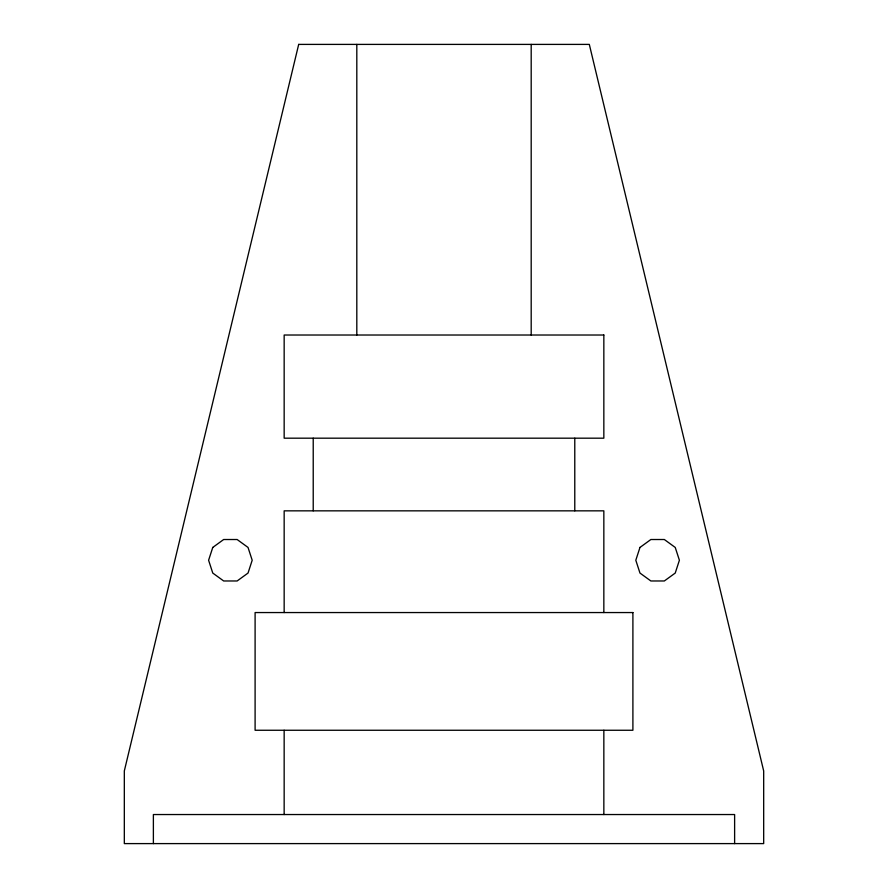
<?xml version="1.0" encoding="UTF-8"?>
<svg xmlns="http://www.w3.org/2000/svg" width="888" height="888" viewBox="0 0 888 888"><rect width="100%" height="100%" fill="white"/><g stroke="black" fill="none" stroke-linecap="round" stroke-linejoin="round"><path stroke-width="1.33" d="M734.62 843.6L734.62 814.54L153.38 814.54L153.38 843.6M603.84 612.554L603.84 510.844L284.16 510.844L284.16 612.554M603.84 730.258L603.84 814.54M574.78 438.184L574.78 510.844M531.191 44.4L531.191 335.02M356.81 44.4L356.81 335.02M313.22 438.184L313.22 510.844M284.16 730.258L284.16 814.54M298.69 44.4L124.32 770.951L124.32 843.6L763.68 843.6L763.68 770.951L589.31 44.4L298.69 44.4M212.765 547.441L208.602 560.25L212.765 573.06L223.665 580.974L237.129 580.974L248.03 573.06L252.192 560.25L248.03 547.441L237.129 539.516L223.665 539.516L212.765 547.441M639.971 547.441L635.808 560.25L639.971 573.06L650.871 580.974L664.335 580.974L675.235 573.06L679.398 560.25L675.235 547.441L664.335 539.516L650.871 539.516L639.971 547.441M603.84 335.02L284.16 335.02L284.16 438.184L603.84 438.184L603.84 335.02M632.9 612.554L255.1 612.554L255.1 730.258L632.9 730.258L632.9 612.554"/></g></svg>
